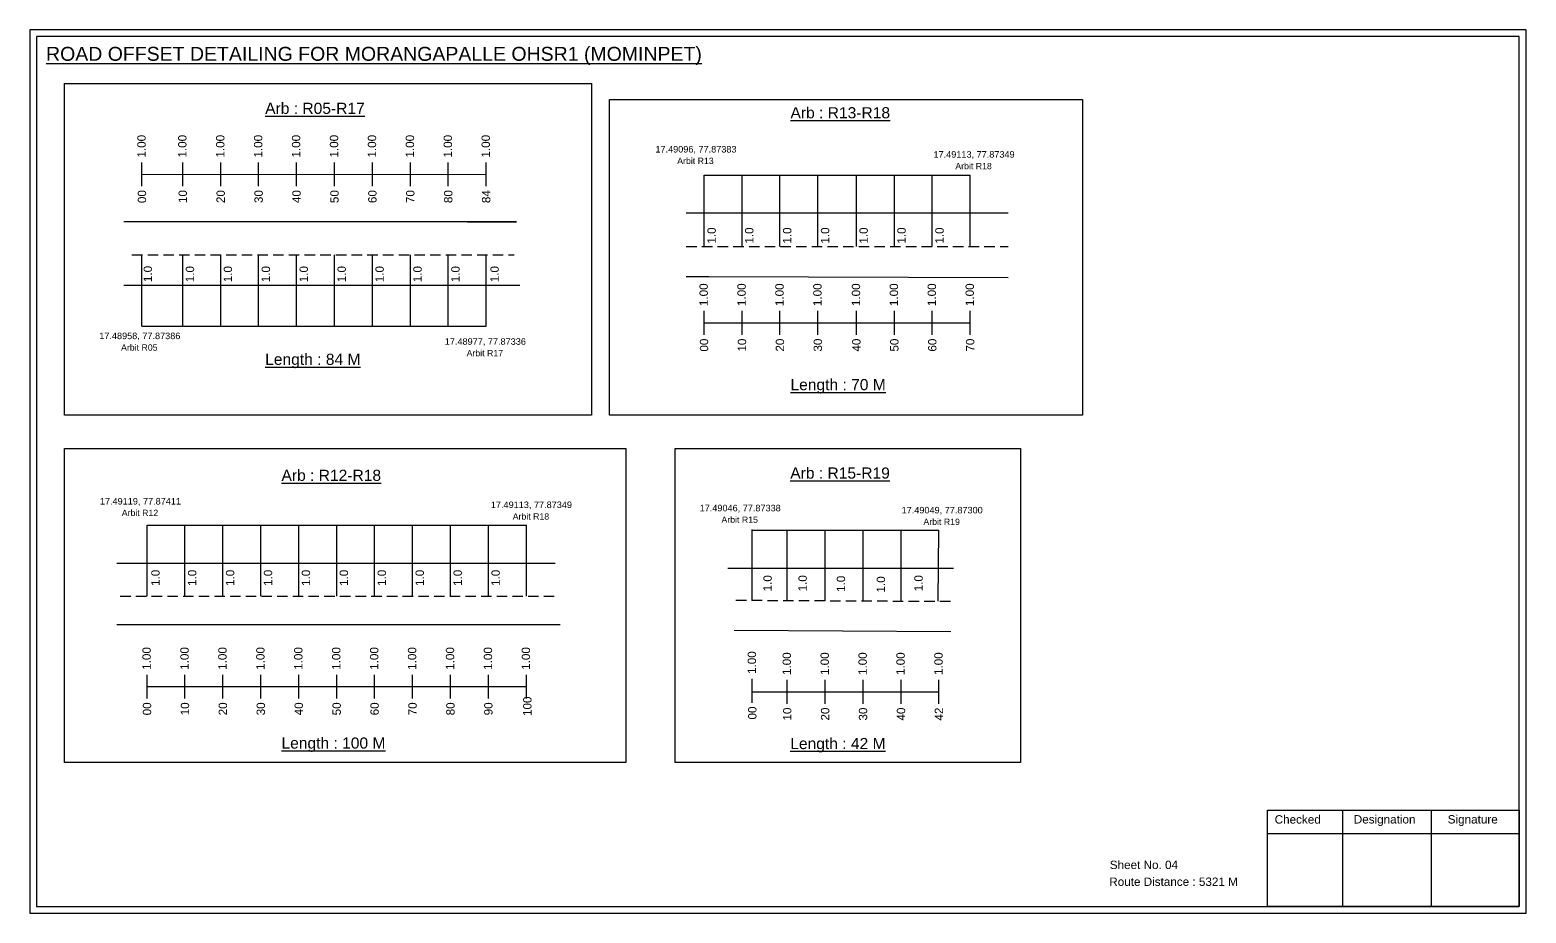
# Model space of a CAD drawing. Header units: inches. Extents: x 857 to 9621, y 2149 to 3662.
# Drawn here: x 6496 to 7033, y 3194 to 3511 of the extents above; entities that cross this region are included whole.
import ezdxf

# ---------------------------------------------------------------- set-up
doc = ezdxf.new("R2010")
doc.units = ezdxf.units.IN
doc.header["$MEASUREMENT"] = 0
doc.linetypes.add('DASHED2', pattern=[0.375, 0.25, -0.125])
doc.layers.add('PDF_Geometry', color=7, linetype='Continuous')
doc.layers.add('PDF_Text', color=5, linetype='Continuous')
doc.styles.add('PDF Arial', font='arial.ttf')
doc.styles.get("Standard").update_dxf_attribs({"font": 'arial.ttf'})

msp = doc.modelspace()

# ---------------------------------------------------------------- linework, layer by layer
at = {"color": 217, "true_color": 0x93278f}
for p, q in [((6536.26, 3454.58), (6536.26, 3463.14)), ((6550.89, 3454.58), (6550.89, 3463.14)), ((6564.49, 3454.58), (6564.49, 3463.14)), ((6578.09, 3454.58), (6578.09, 3463.14)), ((6591.69, 3454.58), (6591.69, 3463.14)), ((6605.29, 3454.58), (6605.29, 3463.14)), ((6618.89, 3454.58), (6618.89, 3463.14)), ((6632.49, 3454.58), (6632.49, 3463.14)), ((6646.09, 3454.58), (6646.09, 3463.14)), ((6659.69, 3454.58), (6659.69, 3463.14)), ((6536.26, 3458.86), (6659.69, 3458.93)), ((6737.83, 3401.32), (6737.83, 3409.88)), ((6751.43, 3401.32), (6751.43, 3409.88)), ((6765.03, 3401.32), (6765.03, 3409.88)), ((6778.63, 3401.32), (6778.63, 3409.88)), ((6792.44, 3401.32), (6792.44, 3409.88)), ((6806.04, 3401.32), (6806.04, 3409.88)), ((6819.64, 3401.32), (6819.64, 3409.88)), ((6833.24, 3401.32), (6833.24, 3409.88)), ((6737.83, 3405.59), (6833.24, 3405.65)), ((6538.08, 3270.89), (6538.08, 3279.45)), ((6551.68, 3270.89), (6551.68, 3279.45)), ((6565.28, 3270.89), (6565.28, 3279.45)), ((6578.88, 3270.89), (6578.88, 3279.45)), ((6592.48, 3270.89), (6592.48, 3279.45)), ((6606.08, 3270.89), (6606.08, 3279.45)), ((6619.68, 3270.89), (6619.68, 3279.45)), ((6633.28, 3270.89), (6633.28, 3279.45)), ((6646.88, 3270.89), (6646.88, 3279.45)), ((6660.48, 3270.89), (6660.48, 3279.45)), ((6674.08, 3270.89), (6674.08, 3279.45)), ((6755.11, 3269.4), (6755.11, 3277.96)), ((6538.08, 3275.16), (6674.08, 3275.19)), ((6755.11, 3273.28), (6822.03, 3273.3)), ((6767.63, 3269.01), (6767.63, 3277.57)), ((6781.23, 3269.01), (6781.23, 3277.57)), ((6794.83, 3269.01), (6794.83, 3277.57)), ((6808.43, 3269.01), (6808.43, 3277.57)), ((6822.03, 3269.01), (6822.03, 3277.57))]:
    msp.add_line(p, q, dxfattribs=at)
at = {"color": 5}
for p, q in [((6737.83, 3458.55), (6833.24, 3458.55)), ((6536.26, 3404.44), (6659.69, 3404.44)), ((6538.08, 3333.12), (6674.08, 3333.12)), ((6755.11, 3331.25), (6822.03, 3331.25))]:
    msp.add_line(p, q, dxfattribs=at)
for p, q in [((6737.83, 3433.02), (6737.83, 3458.55)), ((6751.43, 3433.02), (6751.43, 3458.55)), ((6765.03, 3433.02), (6765.03, 3458.55)), ((6778.63, 3433.02), (6778.63, 3458.55)), ((6792.44, 3433.02), (6792.44, 3458.55)), ((6806.04, 3433.02), (6806.04, 3458.55)), ((6819.64, 3433.02), (6819.64, 3458.55)), ((6833.24, 3433.02), (6833.24, 3458.55)), ((6846.84, 3444.9), (6731.42, 3444.9)), ((6670.57, 3441.86), (6529.71, 3441.86)), ((6652.95, 3441.86), (6670.57, 3441.86)), ((6536.26, 3404.44), (6536.26, 3429.97)), ((6550.89, 3404.44), (6550.89, 3429.97)), ((6564.49, 3404.44), (6564.49, 3429.97)), ((6578.09, 3404.44), (6578.09, 3429.97)), ((6591.69, 3404.44), (6591.69, 3429.97)), ((6605.29, 3404.44), (6605.29, 3429.97)), ((6618.89, 3404.44), (6618.89, 3429.97)), ((6632.49, 3404.44), (6632.49, 3429.97)), ((6646.09, 3404.44), (6646.09, 3429.97)), ((6659.69, 3404.44), (6659.69, 3429.97)), ((6529.71, 3419.17), (6561.82, 3419.17)), ((6561.82, 3419.17), (6671.7, 3419.17)), ((6731.42, 3422.21), (6739.48, 3422.21)), ((6739.48, 3422.21), (6846.84, 3421.92)), ((6538.08, 3307.59), (6538.08, 3333.12)), ((6551.68, 3307.59), (6551.68, 3333.12)), ((6565.28, 3307.59), (6565.28, 3333.12)), ((6578.88, 3307.59), (6578.88, 3333.12)), ((6592.48, 3307.59), (6592.48, 3333.12)), ((6606.08, 3307.59), (6606.08, 3333.12)), ((6619.68, 3307.59), (6619.68, 3333.12)), ((6633.28, 3307.59), (6633.28, 3333.12)), ((6646.88, 3307.59), (6646.88, 3333.12)), ((6660.48, 3307.59), (6660.48, 3333.12)), ((6674.08, 3307.59), (6674.08, 3333.12)), ((6755.11, 3306.01), (6755.11, 3331.55)), ((6767.63, 3305.96), (6767.63, 3331.25)), ((6781.23, 3305.91), (6781.23, 3331.25)), ((6794.83, 3305.97), (6794.83, 3331.25)), ((6808.43, 3305.71), (6808.43, 3331.25)), ((6821.8, 3305.75), (6822.03, 3331.25)), ((6527.21, 3319.47), (6684.36, 3319.47)), ((6827.28, 3317.58), (6746.32, 3317.58)), ((6686.18, 3297.29), (6527.21, 3297.29)), ((6748.54, 3295.37), (6826.26, 3294.94))]:
    msp.add_line(p, q)
at = {"linetype": 'DASHED2', "ltscale": 15}
for p, q in [((6532.68, 3429.97), (6669.72, 3429.97)), ((6731.42, 3433.02), (6846.84, 3433.02)), ((6528.48, 3307.59), (6684.36, 3307.59)), ((6749.25, 3306.16), (6827.53, 3305.75))]:
    msp.add_line(p, q, dxfattribs=at)
for points in [[(6508.49, 3491.39), (6697.41, 3491.39), (6697.41, 3372.56), (6508.49, 3372.56)], [(6703.9, 3485.72), (6873.52, 3485.72), (6873.52, 3372.56), (6703.9, 3372.56)], [(6508.49, 3360.61), (6709.73, 3360.61), (6709.73, 3247.93), (6508.49, 3247.93)], [(6727.41, 3360.61), (6851.21, 3360.61), (6851.21, 3247.93), (6727.41, 3247.93)]]:
    msp.add_lwpolyline(points, close=True)
at = {"layer": 'PDF_Geometry'}
for points in [[(6496.08, 3510.66), (6496.08, 3193.95), (7032.55, 3193.95), (7032.55, 3510.66)], [(6498.4, 3508.34), (6498.4, 3196.37), (7030.13, 3196.37), (7030.13, 3508.34)]]:
    msp.add_lwpolyline(points, close=True, dxfattribs=at)
at = {"layer": 'PDF_Geometry', "color": 242, "true_color": 0xcc1f26}
msp.add_lwpolyline([(7030.13, 3196.28), (6939.79, 3196.28), (6939.79, 3230.89), (7030.13, 3230.89)], close=True, dxfattribs=at)
for points in [[(6966.77, 3230.89), (6966.77, 3196.28)], [(6998.5, 3230.89), (6998.5, 3196.28)], [(6939.79, 3222.52), (7030.13, 3222.52)]]:
    msp.add_lwpolyline(points, dxfattribs=at)

# ---------------------------------------------------------------- texts
at = {"color": 242, "true_color": 0xcd2027}
for s, height, p in [('%%UROAD OFFSET DETAILING FOR MORANGAPALLE OHSR1 (MOMINPET)', 5, (6501.86, 3499.59)), ('%%UArb : R05-R17', 4, (6580.43, 3480.55)), ('%%UArb : R13-R18', 4, (6768.79, 3478.96)), ('%%ULength : 84 M', 4, (6580.43, 3390.55)), ('%%ULength : 70 M', 4, (6768.79, 3381.46)), ('%%UArb : R12-R18', 4, (6586.28, 3348.94)), ('%%UArb : R15-R19', 4, (6768.71, 3349.76)), ('%%ULength : 100 M', 4, (6586.28, 3252.94)), ('%%ULength : 42 M', 4, (6768.71, 3252.76))]:
    msp.add_text(s, height=height, dxfattribs=at).set_placement(p)
at = {"color": 217, "true_color": 0x93278f}
for s, p in [('1.00', (6537.59, 3464.88)), ('1.00', (6552.22, 3464.88)), ('1.00', (6565.82, 3464.88)), ('1.00', (6579.42, 3464.88)), ('1.00', (6593.02, 3464.88)), ('1.00', (6606.62, 3464.88)), ('1.00', (6620.22, 3464.88)), ('1.00', (6633.82, 3464.88)), ('1.00', (6647.42, 3464.88)), ('1.00', (6661.02, 3464.88)), ('00', (6537.74, 3448.56)), ('10', (6552.37, 3448.56)), ('20', (6565.97, 3448.56)), ('30', (6579.57, 3448.56)), ('40', (6593.17, 3448.56)), ('50', (6606.77, 3448.56)), ('60', (6620.37, 3448.56)), ('70', (6633.97, 3448.56)), ('80', (6647.57, 3448.56)), ('84', (6661.17, 3448.56)), ('1.00', (6739.15, 3411.62)), ('1.00', (6752.75, 3411.62)), ('1.00', (6766.35, 3411.62)), ('1.00', (6779.95, 3411.62)), ('1.00', (6793.77, 3411.62)), ('1.00', (6807.37, 3411.62)), ('1.00', (6820.97, 3411.62)), ('1.00', (6834.57, 3411.62)), ('00', (6739.3, 3395.3)), ('10', (6752.9, 3395.3)), ('20', (6766.5, 3395.3)), ('30', (6780.1, 3395.3)), ('40', (6793.92, 3395.3)), ('50', (6807.52, 3395.3)), ('60', (6821.12, 3395.3)), ('70', (6834.72, 3395.3)), ('1.00', (6539.41, 3281.18)), ('1.00', (6553.01, 3281.18)), ('1.00', (6566.61, 3281.18)), ('1.00', (6580.21, 3281.18)), ('1.00', (6593.81, 3281.18)), ('1.00', (6607.41, 3281.18)), ('1.00', (6621.01, 3281.18)), ('1.00', (6634.61, 3281.18)), ('1.00', (6648.21, 3281.18)), ('1.00', (6661.81, 3281.18)), ('1.00', (6675.41, 3281.18)), ('1.00', (6756.44, 3279.69)), ('1.00', (6768.96, 3279.31)), ('1.00', (6782.56, 3279.31)), ('1.00', (6796.16, 3279.31)), ('1.00', (6809.76, 3279.31)), ('1.00', (6823.36, 3279.31)), ('00', (6539.56, 3264.86)), ('10', (6553.16, 3264.86)), ('20', (6566.76, 3264.86)), ('30', (6580.36, 3264.86)), ('40', (6593.96, 3264.86)), ('50', (6607.56, 3264.86)), ('60', (6621.16, 3264.86)), ('70', (6634.76, 3264.86)), ('80', (6648.36, 3264.86)), ('90', (6661.96, 3264.86)), ('100', (6675.93, 3264.62)), ('00', (6756.59, 3263.37)), ('10', (6769.11, 3262.99)), ('20', (6782.71, 3262.99)), ('30', (6796.31, 3262.99)), ('40', (6809.91, 3262.99)), ('42', (6823.51, 3262.99))]:
    msp.add_text(s, height=3, rotation=90, dxfattribs=at).set_placement(p)
at = {"color": 5}
for s, height, p in [('17.49096, 77.87383', 2.34, (6720.36, 3466.7)), ('17.49113, 77.87349', 2.34, (6820.08, 3464.85)), ('Arbit R13', 2.246, (6728.18, 3462.58)), ('Arbit R18', 2.246, (6827.9, 3460.72)), ('17.48958, 77.87386', 2.34, (6520.94, 3399.77)), ('Arbit R05', 2.246, (6528.76, 3395.64)), ('17.48977, 77.87336', 2.34, (6644.84, 3397.75)), ('Arbit R17', 2.246, (6652.66, 3393.62)), ('17.49119, 77.87411', 2.34, (6521.17, 3340.46)), ('Arbit R12', 2.246, (6529, 3336.34)), ('17.49113, 77.87349', 2.34, (6661.36, 3339.2)), ('Arbit R18', 2.246, (6669.18, 3335.07)), ('17.49046, 77.87338', 2.34, (6736.22, 3338.03)), ('17.49049, 77.87300', 2.34, (6808.64, 3337.28)), ('Arbit R15', 2.246, (6744.04, 3333.9)), ('Arbit R19', 2.246, (6816.46, 3333.15))]:
    msp.add_text(s, height=height, dxfattribs=at).set_placement(p)
for p in [(6742, 3434.01), (6755.5, 3434.01), (6769.1, 3434.01), (6782.7, 3434.01), (6796.51, 3434.01), (6810.11, 3434.01), (6823.71, 3434.01), (6539.86, 3420.22), (6554.96, 3420.17), (6568.56, 3420.17), (6582.16, 3420.17), (6595.76, 3420.17), (6609.36, 3420.17), (6622.96, 3420.17), (6636.56, 3420.17), (6650.16, 3420.17), (6664.19, 3420.17), (6542.59, 3311.26), (6555.75, 3311.26), (6569.35, 3311.26), (6582.95, 3311.26), (6596.55, 3311.26), (6610.15, 3311.26), (6623.75, 3311.26), (6637.35, 3311.26), (6650.95, 3311.26), (6664.55, 3311.26), (6762.07, 3309.3), (6774.64, 3309.3), (6788.38, 3309.1), (6802.7, 3308.91), (6816.21, 3309.32)]:
    msp.add_text('1.0', height=3, rotation=90).set_placement(p)
for s, p in [('Sheet No. 04', (6883.29, 3209.75)), ('Route Distance : 5321 M', (6883.1, 3203.7))]:
    msp.add_text(s, height=3).set_placement(p)
at = {"layer": 'PDF_Text', "color": 7, "attachment_point": 7, "style": 'PDF Arial'}
for s, insert, char_height in [('Checked', (6942.4, 3226), 3.001), ('Designation', (6970.77, 3225.17), 3.0006), ('Signature', (7004.45, 3225.17), 3.001)]:
    msp.add_mtext(s, dxfattribs=dict(at, insert=insert, char_height=char_height))

doc.saveas('drawing.dxf')
